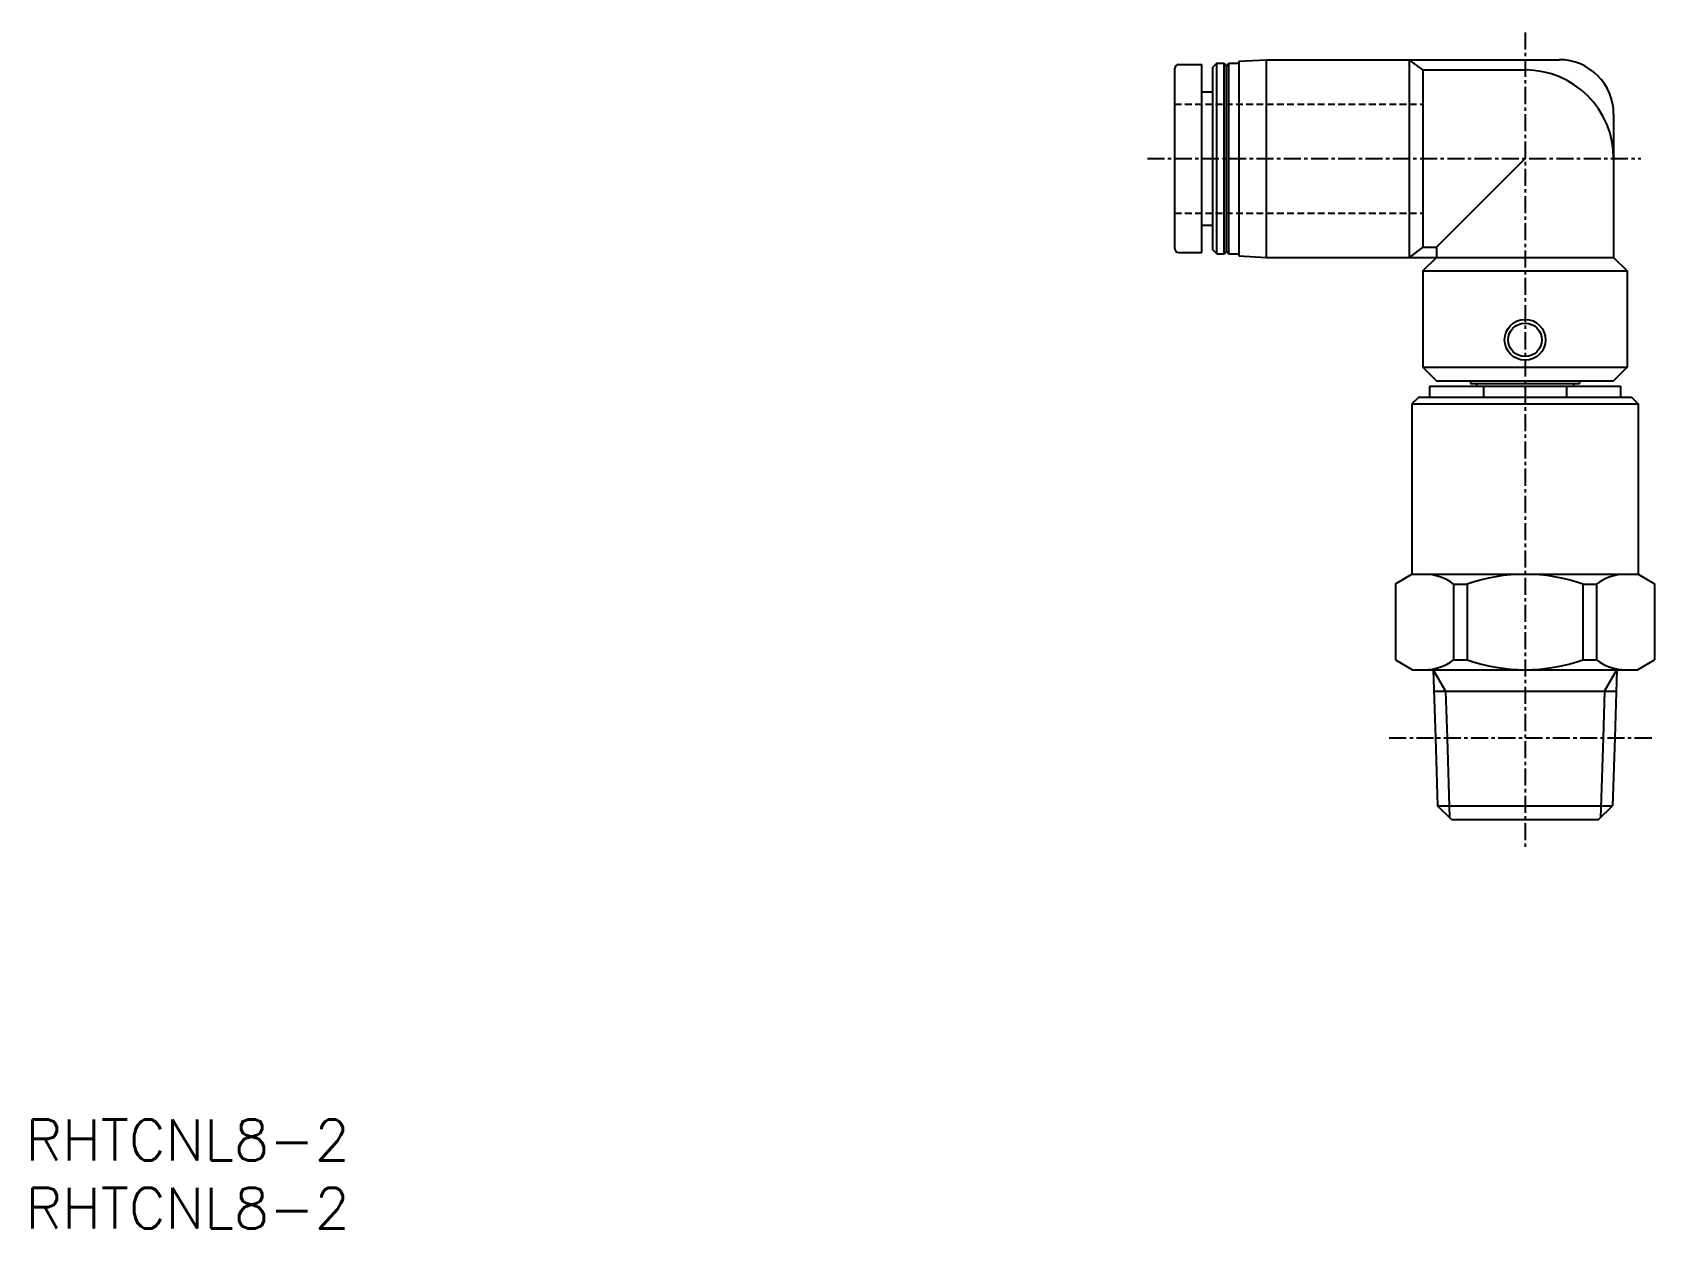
# Model space of a CAD drawing. Extents: x 1 to 120, y 0 to 88.
import ezdxf

# ---------------------------------------------------------------- set-up
doc = ezdxf.new("R2010")
doc.units = 0
doc.linetypes.add('CENTER', pattern=[2, 1.25, -0.25, 0.25, -0.25])
doc.linetypes.add('DASHED', pattern=[0.75, 0.5, -0.25])
doc.layers.get('0').update_dxf_attribs({"linetype": 'CONTINUOUS'})
doc.layers.add('CENTER', color=1, linetype='CENTER')
doc.styles.get("Standard").update_dxf_attribs({"font": 'txt.shx'})

# ---------------------------------------------------------------- blocks, each defined once
blk = doc.blocks.new('*U9')
at = {"color": 7, "linetype": 'CONTINUOUS'}
blk.add_text('RHTCNL8-2', height=3, dxfattribs=at).set_placement((0, 0))
blk = doc.blocks.new('*U10')
at = {"color": 7, "linetype": 'CONTINUOUS'}
blk.add_text('RHTCNL8-2', height=3, dxfattribs=at).set_placement((0, 5))

msp = doc.modelspace()

# ---------------------------------------------------------------- linework, layer by layer
at = {"color": 7, "linetype": 'CONTINUOUS'}
for p, q in [((89, 85.65), (91, 85.75)), ((91, 85.75), (91, 71.25)), ((91, 85.75), (112.5, 85.75)), ((101.5, 85.75), (101.5, 71.25)), ((102.5, 85), (101.5, 85.75)), ((84.3, 71.9), (84.3, 85.1)), ((84.6, 85.4), (86.3, 85.4)), ((86.3, 71.6), (86.3, 85.4)), ((87.4, 85.5), (87.1, 85.2)), ((87.1, 71.8), (87.1, 85.2)), ((87.4, 85.5), (87.93, 85.5)), ((87.4, 71.5), (87.4, 85.5)), ((87.93, 85.5), (88.1, 85.3)), ((87.93, 71.5), (87.93, 85.5)), ((88.1, 85.3), (88.27, 85.5)), ((88.1, 71.7), (88.1, 85.3)), ((88.27, 85.5), (89, 85.5)), ((88.27, 71.5), (88.27, 85.5)), ((89, 85.65), (89, 71.35)), ((102.5, 85), (102.5, 72)), ((102.5, 85), (110, 85)), ((86.3, 83.4), (87.1, 83.4)), ((116.5, 81.75), (116.5, 71.25)), ((103.5, 72), (110, 78.5)), ((86.3, 73.6), (87.1, 73.6)), ((84.6, 71.6), (86.3, 71.6)), ((87.4, 71.5), (87.1, 71.8)), ((87.4, 71.5), (87.93, 71.5)), ((87.93, 71.5), (88.1, 71.7)), ((88.1, 71.7), (88.27, 71.5)), ((88.27, 71.5), (89, 71.5)), ((102.5, 72), (101.5, 71.25)), ((102.5, 72), (103.5, 72)), ((103.5, 72), (103.5, 71.25)), ((89, 71.35), (91, 71.25)), ((91, 71.25), (116.5, 71.25)), ((102.5, 70.25), (103.5, 71.25)), ((102.5, 70.25), (117.5, 70.25)), ((102.5, 70.25), (102.5, 63.2)), ((116.5, 71.25), (117.5, 70.25)), ((117.5, 70.25), (117.5, 63.2)), ((102.5, 63.2), (103.5, 62.2)), ((102.5, 63.2), (117.5, 63.2)), ((117.5, 63.2), (116.5, 62.2)), ((103.5, 62.2), (116.5, 62.2)), ((106, 62.2), (106, 62)), ((106, 62), (114, 62)), ((106.45, 62), (106.45, 61.8)), ((113.55, 62), (113.55, 61.8)), ((114, 62.2), (114, 62)), ((102.2, 61), (101.7, 60.5)), ((102.2, 61), (117.8, 61)), ((103, 61.8), (103, 61)), ((103, 61.8), (117, 61.8)), ((106.95, 61.8), (106.95, 61)), ((113.05, 61.8), (113.05, 61)), ((117, 61.8), (117, 61)), ((117.8, 61), (118.3, 60.5)), ((101.7, 60.5), (118.3, 60.5)), ((101.7, 60.5), (101.7, 48)), ((118.3, 60.5), (118.3, 48)), ((100.5, 47.31), (101.7, 48)), ((101.7, 48), (118.3, 48)), ((118.3, 48), (119.5, 47.31)), ((100.5, 47.31), (100.5, 41.72)), ((104.76, 47.28), (104.76, 41.72)), ((104.76, 47.28), (105.76, 47.28)), ((105.76, 47.28), (105.76, 41.72)), ((114.24, 47.28), (114.24, 41.72)), ((114.24, 47.28), (115.24, 47.28)), ((115.24, 47.28), (115.24, 41.72)), ((119.5, 47.31), (119.5, 41.72)), ((100.5, 41.72), (101.75, 41)), ((104.76, 41.72), (105.76, 41.72)), ((114.24, 41.72), (115.24, 41.72)), ((118.25, 41), (119.5, 41.72)), ((101.75, 41), (118.25, 41)), ((103.27, 41), (103.42, 36.01)), ((103.27, 41), (104.17, 39.43)), ((115.83, 39.43), (116.73, 41)), ((116.73, 41), (116.58, 36.01)), ((103.31, 39.43), (116.69, 39.43)), ((104.17, 39.43), (104.28, 36.01)), ((115.83, 39.43), (115.72, 36.01)), ((103.42, 36.01), (103.58, 31.02)), ((104.28, 36.01), (104.46, 30.14)), ((115.72, 36.01), (115.54, 30.14)), ((116.58, 36.01), (116.42, 31.02)), ((104.6, 30), (103.58, 31.02)), ((103.58, 31.02), (116.42, 31.02)), ((115.4, 30), (116.42, 31.02)), ((104.6, 30), (115.4, 30))]:
    msp.add_line(p, q, dxfattribs=at)
at = {"color": 3, "linetype": 'DASHED'}
for p, q in [((84.3, 82.5), (102.5, 82.5)), ((102.5, 82.5), (102.5, 74.5)), ((84.3, 74.5), (102.5, 74.5))]:
    msp.add_line(p, q, dxfattribs=at)
at = {"color": 7, "linetype": 'CONTINUOUS'}
for radius in [1.5, 1.23]:
    msp.add_circle((110, 65.2), radius, dxfattribs=at)
for centre, radius, start, end in [((112.5, 81.75), 4, 0, 90), ((84.6, 85.1), 0.3, 90, 180), ((110, 78.5), 6.5, 0, 90), ((84.6, 71.9), 0.3, 180, 270), ((102.63, 44.5), 3.5, 52.566, 90), ((110, 35.17), 12.83, 70.6924, 109.3076), ((117.37, 44.5), 3.5, 90, 127.434), ((102.63, 44.5), 3.5, 270, 307.434), ((110, 53.83), 12.83, 250.6924, 289.3076), ((117.37, 44.5), 3.5, 232.566, 270)]:
    msp.add_arc(centre, radius, start, end, dxfattribs=at)
at = {"layer": 'CENTER', "color": 1, "linetype": 'CENTER'}
for p, q in [((110, 87.75), (110, 28)), ((82.3, 78.5), (118.5, 78.5)), ((100.04, 36.01), (119.3, 36.01))]:
    msp.add_line(p, q, dxfattribs=at)

# ---------------------------------------------------------------- block references
at = {"color": 7, "linetype": 'CONTINUOUS'}
for name in ['*U10', '*U9']:
    msp.add_blockref(name, (0, 0), dxfattribs=at)

doc.saveas('drawing.dxf')
